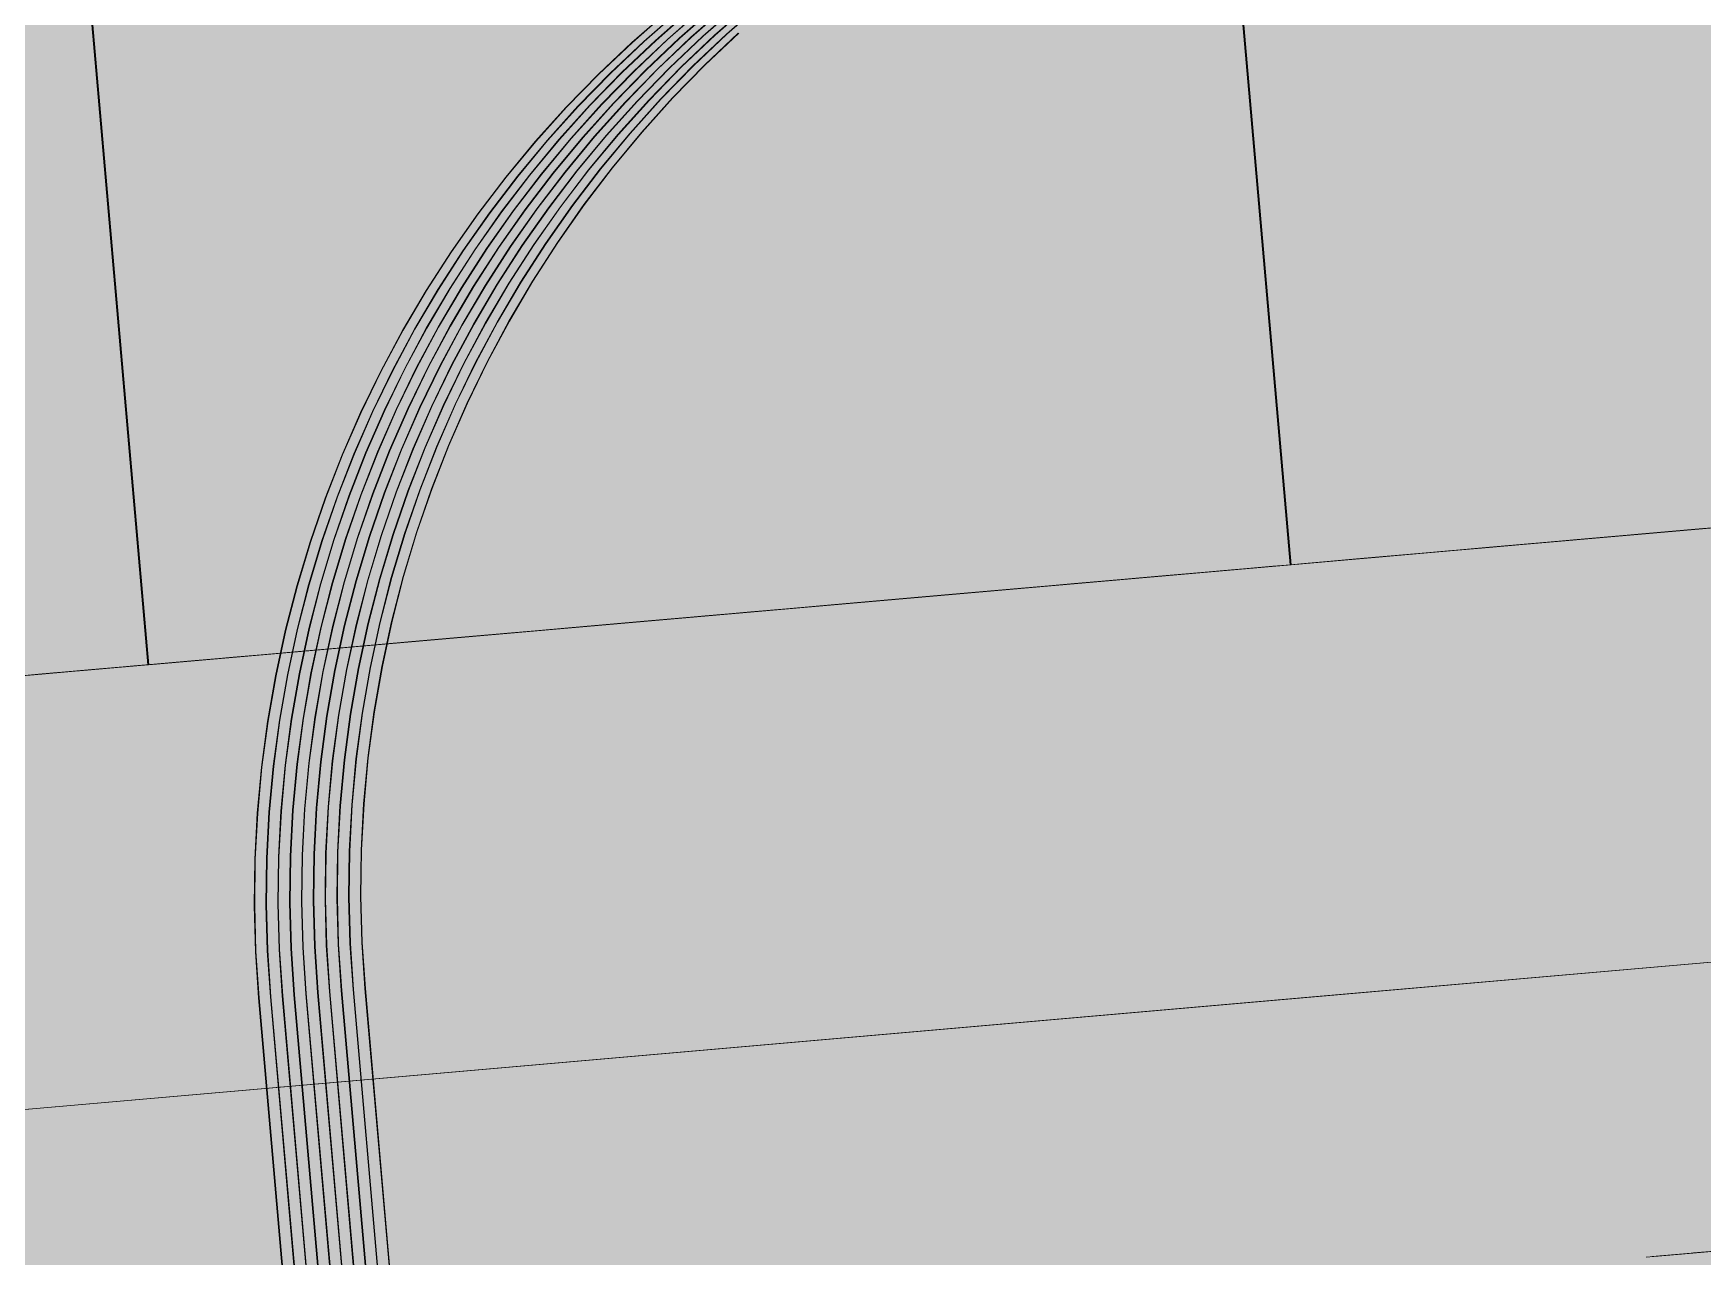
# Model space of a CAD drawing. Header units: millimetres. Extents: x 632 to 546626, y -3890 to 22200.
# Drawn here: x 370553.13 to 370558.92, y 16851.16 to 16855.4 of the extents above; entities that cross this region are included whole.
import ezdxf

# ---------------------------------------------------------------- set-up
doc = ezdxf.new("R2010")
doc.units = ezdxf.units.MM
doc.layers.add('A-270-M_ROOF', color=132, linetype='Continuous', lineweight=13)
doc.layers.add('A-770-ME_FFE_SA', color=91, linetype='Continuous', lineweight=13)

# ---------------------------------------------------------------- blocks, each defined once
blk = doc.blocks.new('Static Line_Sayfa_Metal Deck_Pan Mount - Up to 15 _ pitch - Max 2 Users-1845874-S6_501-SECTION A6')
at = {"layer": 'A-770-ME_FFE_SA', "lineweight": 5, "transparency": 33554432}
for points in [[(4548485.5504, 16846.4627), (4548530.3791, 16850.3847), (4548544.1747, 16901.8707), (4548684.1791, 16914.1195), (4548706.7056, 16865.8113), (4548751.5343, 16869.7333), (4548751.2729, 16872.7219), (4548708.5367, 16868.9829), (4548686.0102, 16917.2912), (4548541.8136, 16904.6499), (4548528.025, 16853.1902), (4548485.2889, 16849.4513), (4548485.5179, 16846.8341)], [(4548506.273, 16851.0367), (4548705.5119, 16868.4679), (4548701.285, 16916.7823), (4548502.0461, 16899.3512), (4548504.1116, 16875.742)], [(4548506.314, 16851.0403), (4548705.5529, 16868.4714), (4548701.326, 16916.7859), (4548502.0871, 16899.3547), (4548504.1529, 16875.742)], [(4548506.355, 16851.0439), (4548705.5939, 16868.475), (4548701.367, 16916.7895), (4548502.1281, 16899.3583), (4548504.1942, 16875.742)], [(4548506.396, 16851.0475), (4548705.6349, 16868.4786), (4548701.408, 16916.7931), (4548502.1691, 16899.3619), (4548504.2355, 16875.742)], [(4548506.4369, 16851.0511), (4548705.6759, 16868.4822), (4548701.449, 16916.7967), (4548502.2101, 16899.3655), (4548504.2768, 16875.742)], [(4548506.4779, 16851.0546), (4548705.7169, 16868.4858), (4548701.49, 16916.8002), (4548502.2511, 16899.3691), (4548504.3181, 16875.742)], [(4548506.5189, 16851.0582), (4548705.7579, 16868.4894), (4548701.531, 16916.8038), (4548502.292, 16899.3727), (4548504.3594, 16875.742)], [(4548506.5599, 16851.0618), (4548705.7988, 16868.493), (4548701.572, 16916.8074), (4548502.333, 16899.3763), (4548504.4007, 16875.742)], [(4548506.6009, 16851.0654), (4548705.8398, 16868.4965), (4548701.613, 16916.811), (4548502.374, 16899.3798), (4548504.442, 16875.742)], [(4548506.6419, 16851.069), (4548705.8808, 16868.5001), (4548701.6539, 16916.8146), (4548502.415, 16899.3834), (4548504.4833, 16875.742)], [(4548506.7356, 16849.0695), (4548705.9745, 16866.5007), (4548701.7475, 16914.8151), (4548502.5085, 16897.384), (4548504.402, 16875.742)], [(4548506.7766, 16849.0731), (4548706.0155, 16866.5043), (4548701.7884, 16914.8187), (4548502.5495, 16897.3876), (4548504.4433, 16875.742)], [(4548506.8175, 16849.0767), (4548706.0565, 16866.5079), (4548701.8294, 16914.8223), (4548502.5905, 16897.3911), (4548504.4846, 16875.742)], [(4548506.4486, 16849.0444), (4548705.6876, 16866.4756), (4548701.4605, 16914.79), (4548502.2216, 16897.3589), (4548504.1129, 16875.742)], [(4548506.4896, 16849.048), (4548705.7286, 16866.4792), (4548701.5015, 16914.7936), (4548502.2626, 16897.3625), (4548504.1542, 16875.742)], [(4548506.5306, 16849.0516), (4548705.7696, 16866.4828), (4548701.5425, 16914.7972), (4548502.3036, 16897.366), (4548504.1955, 16875.742)], [(4548506.5716, 16849.0552), (4548705.8106, 16866.4863), (4548701.5835, 16914.8008), (4548502.3446, 16897.3696), (4548504.2368, 16875.742)], [(4548506.6126, 16849.0588), (4548705.8515, 16866.4899), (4548701.6245, 16914.8044), (4548502.3855, 16897.3732), (4548504.2781, 16875.742)], [(4548506.6536, 16849.0624), (4548705.8925, 16866.4935), (4548701.6655, 16914.808), (4548502.4265, 16897.3768), (4548504.3194, 16875.742)], [(4548506.6946, 16849.066), (4548705.9335, 16866.4971), (4548701.7065, 16914.8115), (4548502.4675, 16897.3804), (4548504.3607, 16875.742)], [(4548516.0699, 16852.4611), (4548525.0357, 16853.2455), (4548520.3316, 16855.3808)], [(4548520.3335, 16855.381), (4548516.0717, 16852.4613), (4548525.0375, 16853.2457)], [(4548516.1109, 16852.4647), (4548525.0766, 16853.2491), (4548520.3726, 16855.3844)], [(4548520.3745, 16855.3846), (4548516.1127, 16852.4649), (4548525.0785, 16853.2493)], [(4548516.1519, 16852.4683), (4548525.1176, 16853.2527), (4548520.4136, 16855.388)], [(4548520.4155, 16855.3881), (4548516.1537, 16852.4685), (4548525.1195, 16853.2529)], [(4548516.1929, 16852.4719), (4548525.1586, 16853.2563), (4548520.4546, 16855.3916)], [(4548520.4565, 16855.3917), (4548516.1947, 16852.4721), (4548525.1605, 16853.2565)], [(4548516.2339, 16852.4755), (4548525.1996, 16853.2599), (4548520.4956, 16855.3952)], [(4548520.4974, 16855.3953), (4548516.2357, 16852.4756), (4548525.2014, 16853.26)], [(4548516.2748, 16852.4791), (4548525.2406, 16853.2635), (4548520.5366, 16855.3987)], [(4548520.5384, 16855.3989), (4548516.2767, 16852.4792), (4548525.2424, 16853.2636)], [(4548516.3158, 16852.4827), (4548525.2816, 16853.2671), (4548520.5776, 16855.4023)], [(4548520.5794, 16855.4025), (4548516.3177, 16852.4828), (4548525.2834, 16853.2672)], [(4548515.9469, 16852.4504), (4548524.9127, 16853.2348), (4548520.2087, 16855.3701)], [(4548520.2105, 16855.3702), (4548515.9488, 16852.4505), (4548524.9145, 16853.2349)], [(4548515.9879, 16852.454), (4548524.9537, 16853.2384), (4548520.2497, 16855.3736)], [(4548520.2515, 16855.3738), (4548515.9898, 16852.4541), (4548524.9555, 16853.2385)], [(4548516.0289, 16852.4575), (4548524.9947, 16853.242), (4548520.2907, 16855.3772)], [(4548520.2925, 16855.3774), (4548516.0308, 16852.4577), (4548524.9965, 16853.2421)]]:
    blk.add_hatch(color=256, dxfattribs=at).paths.add_polyline_path(points)
at = {"layer": 'A-770-ME_FFE_SA', "lineweight": 5}
for p, q in [((4548514.7392, 16857.047), (4548515.0443, 16853.5603)), ((4548515.0444, 16853.5603), (4548514.7393, 16857.047)), ((4548515.046, 16853.5604), (4548514.7409, 16857.0471)), ((4548514.7409, 16857.0471), (4548515.0459, 16853.5604)), ((4548514.7425, 16857.0472), (4548515.0475, 16853.5606)), ((4548515.0476, 16853.5606), (4548514.7426, 16857.0473)), ((4548510.7749, 16856.7001), (4548511.08, 16853.2134)), ((4548510.7749, 16856.7001), (4548511.08, 16853.2134)), ((4548510.7765, 16856.7003), (4548511.0816, 16853.2136)), ((4548510.7766, 16856.7003), (4548511.0816, 16853.2136)), ((4548511.0832, 16853.2137), (4548510.7782, 16856.7004)), ((4548511.0832, 16853.2137), (4548510.7782, 16856.7004)), ((4548513.0058, 16855.3935), (4548513.1265, 16855.4989)), ((4548513.0486, 16855.3972), (4548513.1693, 16855.5027)), ((4548513.0878, 16855.4007), (4548513.2085, 16855.5061)), ((4548513.0896, 16855.4008), (4548513.2103, 16855.5063)), ((4548512.8437, 16855.3793), (4548512.9644, 16855.4848)), ((4548512.8828, 16855.3827), (4548513.0035, 16855.4882)), ((4548512.8846, 16855.3829), (4548513.0054, 16855.4883)), ((4548512.9238, 16855.3863), (4548513.0445, 16855.4918)), ((4548512.9666, 16855.3901), (4548513.0873, 16855.4955)), ((4548512.7664, 16855.2725), (4548512.8828, 16855.3827)), ((4548512.7683, 16855.2727), (4548512.8846, 16855.3829)), ((4548512.8074, 16855.2761), (4548512.9238, 16855.3863)), ((4548512.8502, 16855.2799), (4548512.9666, 16855.3901)), ((4548512.8894, 16855.2833), (4548513.0058, 16855.3935)), ((4548512.9322, 16855.287), (4548513.0486, 16855.3972)), ((4548512.9714, 16855.2905), (4548513.0878, 16855.4007)), ((4548512.9732, 16855.2906), (4548513.0896, 16855.4008)), ((4548513.0124, 16855.294), (4548513.1287, 16855.4042)), ((4548513.0142, 16855.2942), (4548513.1306, 16855.4044)), ((4548512.7273, 16855.2691), (4548512.8437, 16855.3793)), ((4548512.6545, 16855.1578), (4548512.7664, 16855.2725)), ((4548512.6564, 16855.1579), (4548512.7683, 16855.2727)), ((4548512.6955, 16855.1614), (4548512.8074, 16855.2761)), ((4548512.7383, 16855.1651), (4548512.8502, 16855.2799)), ((4548512.7775, 16855.1685), (4548512.8894, 16855.2833)), ((4548512.8203, 16855.1723), (4548512.9322, 16855.287)), ((4548512.8595, 16855.1757), (4548512.9714, 16855.2905)), ((4548512.8613, 16855.1759), (4548512.9732, 16855.2906)), ((4548512.9005, 16855.1793), (4548513.0124, 16855.294)), ((4548512.9023, 16855.1794), (4548513.0142, 16855.2942)), ((4548512.5473, 16855.0386), (4548512.6545, 16855.1578)), ((4548512.5492, 16855.0388), (4548512.6564, 16855.1579)), ((4548512.5883, 16855.0422), (4548512.6955, 16855.1614)), ((4548512.6311, 16855.046), (4548512.7383, 16855.1651)), ((4548512.6703, 16855.0494), (4548512.7775, 16855.1685)), ((4548512.7131, 16855.0531), (4548512.8203, 16855.1723)), ((4548512.7523, 16855.0566), (4548512.8595, 16855.1757)), ((4548512.7541, 16855.0567), (4548512.8613, 16855.1759)), ((4548512.7932, 16855.0601), (4548512.9005, 16855.1793)), ((4548512.7951, 16855.0603), (4548512.9023, 16855.1794)), ((4548512.4262, 16855.028), (4548512.5334, 16855.1472)), ((4548512.4449, 16854.9153), (4548512.5473, 16855.0386)), ((4548512.4468, 16854.9154), (4548512.5492, 16855.0388)), ((4548512.4859, 16854.9189), (4548512.5883, 16855.0422)), ((4548512.5288, 16854.9226), (4548512.6311, 16855.046)), ((4548512.5679, 16854.926), (4548512.6703, 16855.0494)), ((4548512.6107, 16854.9298), (4548512.7131, 16855.0531)), ((4548512.6499, 16854.9332), (4548512.7523, 16855.0566)), ((4548512.6517, 16854.9334), (4548512.7541, 16855.0567)), ((4548512.6909, 16854.9368), (4548512.7932, 16855.0601)), ((4548512.6927, 16854.937), (4548512.7951, 16855.0603)), ((4548512.3886, 16854.7915), (4548512.4859, 16854.9189)), ((4548512.4314, 16854.7953), (4548512.5288, 16854.9226)), ((4548512.4706, 16854.7987), (4548512.5679, 16854.926)), ((4548512.5134, 16854.8025), (4548512.6107, 16854.9298)), ((4548512.5525, 16854.8059), (4548512.6499, 16854.9332)), ((4548512.5544, 16854.806), (4548512.6517, 16854.9334)), ((4548512.5935, 16854.8095), (4548512.6909, 16854.9368)), ((4548512.5954, 16854.8096), (4548512.6927, 16854.937)), ((4548512.3084, 16854.7845), (4548512.4058, 16854.9119)), ((4548512.3476, 16854.788), (4548512.4449, 16854.9153)), ((4548512.3494, 16854.7881), (4548512.4468, 16854.9154)), ((4548512.4212, 16854.6713), (4548512.5134, 16854.8025)), ((4548512.4604, 16854.6748), (4548512.5525, 16854.8059)), ((4548512.4622, 16854.6749), (4548512.5544, 16854.806)), ((4548512.5014, 16854.6783), (4548512.5935, 16854.8095)), ((4548512.5032, 16854.6785), (4548512.5954, 16854.8096)), ((4548512.2554, 16854.6568), (4548512.3476, 16854.788)), ((4548512.2573, 16854.657), (4548512.3494, 16854.7881)), ((4548512.2964, 16854.6604), (4548512.3886, 16854.7915)), ((4548512.3392, 16854.6642), (4548512.4314, 16854.7953)), ((4548512.3784, 16854.6676), (4548512.4706, 16854.7987)), ((4548512.1686, 16854.5221), (4548512.2554, 16854.6568)), ((4548512.1704, 16854.5223), (4548512.2573, 16854.657)), ((4548512.2095, 16854.5257), (4548512.2964, 16854.6604)), ((4548512.2524, 16854.5295), (4548512.3392, 16854.6642)), ((4548512.2915, 16854.5329), (4548512.3784, 16854.6676)), ((4548512.3344, 16854.5366), (4548512.4212, 16854.6713)), ((4548512.3735, 16854.5401), (4548512.4604, 16854.6748)), ((4548512.3753, 16854.5402), (4548512.4622, 16854.6749)), ((4548512.4145, 16854.5436), (4548512.5014, 16854.6783)), ((4548512.4163, 16854.5438), (4548512.5032, 16854.6785)), ((4548512.0871, 16854.384), (4548512.1686, 16854.5221)), ((4548512.089, 16854.3842), (4548512.1704, 16854.5223)), ((4548512.1281, 16854.3876), (4548512.2095, 16854.5257)), ((4548512.171, 16854.3914), (4548512.2524, 16854.5295)), ((4548512.2101, 16854.3948), (4548512.2915, 16854.5329)), ((4548512.2529, 16854.3986), (4548512.3344, 16854.5366)), ((4548512.2921, 16854.402), (4548512.3735, 16854.5401)), ((4548512.2939, 16854.4021), (4548512.3753, 16854.5402)), ((4548512.3331, 16854.4056), (4548512.4145, 16854.5436)), ((4548512.3349, 16854.4057), (4548512.4163, 16854.5438)), ((4548512.1771, 16854.2573), (4548512.2529, 16854.3986)), ((4548512.2163, 16854.2608), (4548512.2921, 16854.402)), ((4548512.2181, 16854.2609), (4548512.2939, 16854.4021)), ((4548512.2573, 16854.2643), (4548512.3331, 16854.4056)), ((4548512.2591, 16854.2645), (4548512.3349, 16854.4057)), ((4548512.0113, 16854.2428), (4548512.0871, 16854.384)), ((4548512.0132, 16854.243), (4548512.089, 16854.3842)), ((4548512.0523, 16854.2464), (4548512.1281, 16854.3876)), ((4548512.0933, 16854.25), (4548512.1691, 16854.3912)), ((4548512.0951, 16854.2502), (4548512.171, 16854.3914)), ((4548512.1343, 16854.2536), (4548512.2101, 16854.3948)), ((4548511.9412, 16854.0987), (4548512.0113, 16854.2428)), ((4548511.9431, 16854.0989), (4548512.0132, 16854.243)), ((4548511.9822, 16854.1023), (4548512.0523, 16854.2464)), ((4548512.025, 16854.106), (4548512.0951, 16854.2502)), ((4548512.0642, 16854.1095), (4548512.1343, 16854.2536)), ((4548512.107, 16854.1132), (4548512.1771, 16854.2573)), ((4548512.1462, 16854.1166), (4548512.2163, 16854.2608)), ((4548512.148, 16854.1168), (4548512.2181, 16854.2609)), ((4548512.1872, 16854.1202), (4548512.2573, 16854.2643)), ((4548512.189, 16854.1204), (4548512.2591, 16854.2645)), ((4548511.9999, 16853.9626), (4548512.0642, 16854.1095)), ((4548512.0427, 16853.9664), (4548512.107, 16854.1132)), ((4548512.0819, 16853.9698), (4548512.1462, 16854.1166)), ((4548512.0837, 16853.97), (4548512.148, 16854.1168)), ((4548512.1229, 16853.9734), (4548512.1872, 16854.1202)), ((4548512.1247, 16853.9736), (4548512.189, 16854.1204)), ((4548511.8769, 16853.9519), (4548511.9412, 16854.0987)), ((4548511.8788, 16853.952), (4548511.9431, 16854.0989)), ((4548511.9179, 16853.9555), (4548511.9822, 16854.1023)), ((4548511.9607, 16853.9592), (4548512.025, 16854.106)), ((4548511.8186, 16853.8026), (4548511.8769, 16853.9519)), ((4548511.8204, 16853.8028), (4548511.8788, 16853.952)), ((4548511.8595, 16853.8062), (4548511.9179, 16853.9555)), ((4548511.9024, 16853.8099), (4548511.9607, 16853.9592)), ((4548511.9415, 16853.8134), (4548511.9999, 16853.9626)), ((4548511.9844, 16853.8171), (4548512.0427, 16853.9664)), ((4548512.0235, 16853.8205), (4548512.0819, 16853.9698)), ((4548512.0253, 16853.8207), (4548512.0837, 16853.97)), ((4548512.0645, 16853.8241), (4548512.1229, 16853.9734)), ((4548512.0663, 16853.8243), (4548512.1247, 16853.9736)), ((4548519.0087, 16853.9071), (4548515.0443, 16853.5603)), ((4548515.0444, 16853.5603), (4548519.0087, 16853.9071)), ((4548519.0103, 16853.9073), (4548515.0459, 16853.5604)), ((4548515.046, 16853.5604), (4548519.0103, 16853.9073)), ((4548519.0119, 16853.9074), (4548515.0475, 16853.5606)), ((4548515.0476, 16853.5606), (4548519.0119, 16853.9074)), ((4548511.932, 16853.6656), (4548511.9844, 16853.8171)), ((4548511.9711, 16853.669), (4548512.0235, 16853.8205)), ((4548511.973, 16853.6692), (4548512.0253, 16853.8207)), ((4548512.0121, 16853.6726), (4548512.0645, 16853.8241)), ((4548512.014, 16853.6728), (4548512.0663, 16853.8243)), ((4548511.7662, 16853.6511), (4548511.8186, 16853.8026)), ((4548511.768, 16853.6513), (4548511.8204, 16853.8028)), ((4548511.8072, 16853.6547), (4548511.8595, 16853.8062)), ((4548511.85, 16853.6584), (4548511.9024, 16853.8099)), ((4548511.8892, 16853.6619), (4548511.9415, 16853.8134)), ((4548511.7199, 16853.4976), (4548511.7662, 16853.6511)), ((4548511.7218, 16853.4978), (4548511.768, 16853.6513)), ((4548511.7609, 16853.5012), (4548511.8072, 16853.6547)), ((4548511.8038, 16853.505), (4548511.85, 16853.6584)), ((4548511.8429, 16853.5084), (4548511.8892, 16853.6619)), ((4548511.8857, 16853.5121), (4548511.932, 16853.6656)), ((4548511.9249, 16853.5156), (4548511.9711, 16853.669)), ((4548511.9267, 16853.5157), (4548511.973, 16853.6692)), ((4548511.9659, 16853.5192), (4548512.0121, 16853.6726)), ((4548511.9677, 16853.5193), (4548512.014, 16853.6728)), ((4548515.0443, 16853.5603), (4548511.08, 16853.2134)), ((4548511.08, 16853.2134), (4548515.0444, 16853.5603)), ((4548515.0459, 16853.5604), (4548511.0816, 16853.2136)), ((4548511.0816, 16853.2136), (4548515.046, 16853.5604)), ((4548515.0475, 16853.5606), (4548511.0832, 16853.2137)), ((4548511.0832, 16853.2137), (4548515.0476, 16853.5606)), ((4548511.6799, 16853.3424), (4548511.7199, 16853.4976)), ((4548511.6817, 16853.3426), (4548511.7218, 16853.4978)), ((4548511.7209, 16853.346), (4548511.7609, 16853.5012)), ((4548511.7637, 16853.3498), (4548511.8038, 16853.505)), ((4548511.8028, 16853.3532), (4548511.8429, 16853.5084)), ((4548511.8457, 16853.357), (4548511.8857, 16853.5121)), ((4548511.8848, 16853.3604), (4548511.9249, 16853.5156)), ((4548511.8867, 16853.3605), (4548511.9267, 16853.5157)), ((4548511.9258, 16853.364), (4548511.9659, 16853.5192)), ((4548511.9276, 16853.3641), (4548511.9677, 16853.5193)), ((4548511.8118, 16853.2003), (4548511.8457, 16853.357)), ((4548511.851, 16853.2037), (4548511.8848, 16853.3604)), ((4548511.8528, 16853.2039), (4548511.8867, 16853.3605)), ((4548511.892, 16853.2073), (4548511.9258, 16853.364)), ((4548511.8938, 16853.2075), (4548511.9276, 16853.3641)), ((4548511.646, 16853.1858), (4548511.6799, 16853.3424)), ((4548511.6479, 16853.1859), (4548511.6817, 16853.3426)), ((4548511.687, 16853.1894), (4548511.7209, 16853.346)), ((4548511.7298, 16853.1931), (4548511.7637, 16853.3498)), ((4548511.769, 16853.1965), (4548511.8028, 16853.3532)), ((4548528.025, 16853.1902), (4548485.2889, 16849.4513)), ((4548485.2928, 16849.4516), (4548528.025, 16853.1902)), ((4548511.6185, 16853.0279), (4548511.646, 16853.1858)), ((4548511.6203, 16853.028), (4548511.6479, 16853.1859)), ((4548511.6595, 16853.0315), (4548511.687, 16853.1894)), ((4548511.7023, 16853.0352), (4548511.7298, 16853.1931)), ((4548511.7414, 16853.0386), (4548511.769, 16853.1965)), ((4548511.7843, 16853.0424), (4548511.8118, 16853.2003)), ((4548511.8234, 16853.0458), (4548511.851, 16853.2037)), ((4548511.8253, 16853.046), (4548511.8528, 16853.2039)), ((4548511.8644, 16853.0494), (4548511.892, 16853.2073)), ((4548511.8663, 16853.0496), (4548511.8938, 16853.2075)), ((4548511.5973, 16852.869), (4548511.6185, 16853.0279)), ((4548511.5991, 16852.8692), (4548511.6203, 16853.028)), ((4548511.6383, 16852.8726), (4548511.6595, 16853.0315)), ((4548511.6811, 16852.8763), (4548511.7023, 16853.0352)), ((4548511.7202, 16852.8798), (4548511.7414, 16853.0386)), ((4548511.7631, 16852.8835), (4548511.7843, 16853.0424)), ((4548511.8022, 16852.8869), (4548511.8234, 16853.0458)), ((4548511.8041, 16852.8871), (4548511.8253, 16853.046)), ((4548511.8432, 16852.8905), (4548511.8644, 16853.0494)), ((4548511.845, 16852.8907), (4548511.8663, 16853.0496)), ((4548511.8284, 16852.7309), (4548511.8432, 16852.8905)), ((4548511.8302, 16852.7311), (4548511.845, 16852.8907)), ((4548511.5824, 16852.7094), (4548511.5973, 16852.869)), ((4548511.5843, 16852.7096), (4548511.5991, 16852.8692)), ((4548511.6234, 16852.713), (4548511.6383, 16852.8726)), ((4548511.6662, 16852.7167), (4548511.6811, 16852.8763)), ((4548511.7054, 16852.7202), (4548511.7202, 16852.8798)), ((4548511.7482, 16852.7239), (4548511.7631, 16852.8835)), ((4548511.7874, 16852.7273), (4548511.8022, 16852.8869)), ((4548511.7892, 16852.7275), (4548511.8041, 16852.8871)), ((4548511.6578, 16852.5567), (4548511.6662, 16852.7167)), ((4548511.6969, 16852.5601), (4548511.7054, 16852.7202)), ((4548511.7398, 16852.5639), (4548511.7482, 16852.7239)), ((4548511.7789, 16852.5673), (4548511.7874, 16852.7273)), ((4548511.7808, 16852.5674), (4548511.7892, 16852.7275)), ((4548511.8199, 16852.5709), (4548511.8284, 16852.7309)), ((4548511.8218, 16852.571), (4548511.8302, 16852.7311)), ((4548511.4529, 16852.5388), (4548511.4613, 16852.6988)), ((4548511.574, 16852.5494), (4548511.5824, 16852.7094)), ((4548511.5758, 16852.5495), (4548511.5843, 16852.7096)), ((4548511.615, 16852.5529), (4548511.6234, 16852.713)), ((4548515.175, 16852.066), (4548521.4597, 16852.6158)), ((4548515.1751, 16852.066), (4548521.4597, 16852.6158)), ((4548515.1766, 16852.0661), (4548521.4613, 16852.616)), ((4548515.1767, 16852.0661), (4548521.4613, 16852.616)), ((4548515.1783, 16852.0663), (4548521.4629, 16852.6161)), ((4548515.1784, 16852.0663), (4548521.463, 16852.6161)), ((4548511.5719, 16852.3891), (4548511.574, 16852.5494)), ((4548511.5738, 16852.3892), (4548511.5758, 16852.5495)), ((4548511.6129, 16852.3927), (4548511.615, 16852.5529)), ((4548511.6558, 16852.3964), (4548511.6578, 16852.5567)), ((4548511.6949, 16852.3998), (4548511.6969, 16852.5601)), ((4548511.7377, 16852.4036), (4548511.7398, 16852.5639)), ((4548511.7769, 16852.407), (4548511.7789, 16852.5673)), ((4548511.7787, 16852.4072), (4548511.7808, 16852.5674)), ((4548511.8179, 16852.4106), (4548511.8199, 16852.5709)), ((4548511.8197, 16852.4108), (4548511.8218, 16852.571)), ((4548511.5763, 16852.2289), (4548511.5719, 16852.3891)), ((4548511.5781, 16852.229), (4548511.5738, 16852.3892)), ((4548511.6173, 16852.2324), (4548511.6129, 16852.3927)), ((4548511.6601, 16852.2362), (4548511.6558, 16852.3964)), ((4548511.6993, 16852.2396), (4548511.6949, 16852.3998)), ((4548511.7421, 16852.2434), (4548511.7377, 16852.4036)), ((4548511.7813, 16852.2468), (4548511.7769, 16852.407)), ((4548511.7831, 16852.247), (4548511.7787, 16852.4072)), ((4548511.8222, 16852.2504), (4548511.8179, 16852.4106)), ((4548511.8241, 16852.2505), (4548511.8197, 16852.4108)), ((4548516.4435, 16851.1731), (4548529.492, 16852.3147)), ((4548516.4435, 16851.1731), (4548529.492, 16852.3147)), ((4548516.2795, 16851.1588), (4548529.3905, 16852.3059)), ((4548516.2795, 16851.1588), (4548529.3905, 16852.3059)), ((4548528.8097, 16852.255), (4548516.3, 16851.1606)), ((4548528.8097, 16852.255), (4548516.302, 16851.1608)), ((4548516.3205, 16851.1624), (4548529.4171, 16852.3082)), ((4548516.3205, 16851.1624), (4548529.4171, 16852.3082)), ((4548528.8097, 16852.255), (4548516.341, 16851.1642)), ((4548528.8097, 16852.255), (4548516.343, 16851.1644)), ((4548516.3615, 16851.166), (4548529.4429, 16852.3104)), ((4548516.3615, 16851.166), (4548529.4429, 16852.3104)), ((4548516.3616, 16851.166), (4548529.444, 16852.3105)), ((4548528.8097, 16852.255), (4548516.382, 16851.1678)), ((4548528.8097, 16852.255), (4548516.384, 16851.1679)), ((4548528.8097, 16852.255), (4548516.423, 16851.1713)), ((4548528.8097, 16852.255), (4548516.425, 16851.1715)), ((4548528.8097, 16852.255), (4548516.464, 16851.1749)), ((4548528.8097, 16852.255), (4548516.466, 16851.1751)), ((4548511.5871, 16852.0689), (4548511.5763, 16852.2289)), ((4548511.5889, 16852.0691), (4548511.5781, 16852.229)), ((4548511.6281, 16852.0725), (4548511.6173, 16852.2324)), ((4548511.6709, 16852.0763), (4548511.6601, 16852.2362)), ((4548511.71, 16852.0797), (4548511.6993, 16852.2396)), ((4548511.7529, 16852.0834), (4548511.7421, 16852.2434)), ((4548511.792, 16852.0869), (4548511.7813, 16852.2468)), ((4548511.7939, 16852.087), (4548511.7831, 16852.247)), ((4548511.833, 16852.0905), (4548511.8222, 16852.2504)), ((4548511.8349, 16852.0906), (4548511.8241, 16852.2505)), ((4548511.71, 16852.0797), (4548511.8247, 16850.7691)), ((4548511.7119, 16852.0799), (4548511.8266, 16850.7692)), ((4548511.751, 16852.0833), (4548511.8657, 16850.7726)), ((4548511.7529, 16852.0834), (4548511.8675, 16850.7728)), ((4548511.792, 16852.0869), (4548511.9067, 16850.7762)), ((4548511.7939, 16852.087), (4548511.9085, 16850.7764)), ((4548511.833, 16852.0905), (4548511.9477, 16850.7798)), ((4548511.8349, 16852.0906), (4548511.9495, 16850.78)), ((4548508.8904, 16851.5162), (4548515.175, 16852.066)), ((4548508.8905, 16851.5162), (4548515.1751, 16852.066)), ((4548508.892, 16851.5163), (4548515.1766, 16852.0661)), ((4548508.8921, 16851.5163), (4548515.1767, 16852.0661)), ((4548508.8937, 16851.5164), (4548515.1783, 16852.0663)), ((4548508.8937, 16851.5164), (4548515.1784, 16852.0663)), ((4548511.4641, 16852.0582), (4548511.5788, 16850.7475)), ((4548511.466, 16852.0583), (4548511.5806, 16850.7477)), ((4548511.5051, 16852.0618), (4548511.6198, 16850.7511)), ((4548511.5069, 16852.0619), (4548511.6216, 16850.7513)), ((4548511.5461, 16852.0654), (4548511.6608, 16850.7547)), ((4548511.5479, 16852.0655), (4548511.6626, 16850.7549)), ((4548511.5871, 16852.0689), (4548511.7017, 16850.7583)), ((4548511.5889, 16852.0691), (4548511.7036, 16850.7585)), ((4548511.6281, 16852.0725), (4548511.7427, 16850.7619)), ((4548511.6299, 16852.0727), (4548511.7446, 16850.762)), ((4548511.6691, 16852.0761), (4548511.7837, 16850.7655)), ((4548511.6709, 16852.0763), (4548511.7856, 16850.7656)), ((4548516.2797, 16851.1588), (4548525.0292, 16851.9243)), ((4548516.2797, 16851.1588), (4548525.0293, 16851.9243)), ((4548516.3206, 16851.1624), (4548525.0702, 16851.9279)), ((4548516.3207, 16851.1624), (4548525.0703, 16851.9279)), ((4548516.3616, 16851.166), (4548525.1113, 16851.9315)), ((4548516.4025, 16851.1696), (4548525.1504, 16851.9349)), ((4548516.4025, 16851.1696), (4548525.1503, 16851.9349)), ((4548516.4026, 16851.1696), (4548525.1522, 16851.9351)), ((4548516.4026, 16851.1696), (4548525.1523, 16851.9351)), ((4548516.4436, 16851.1732), (4548525.1933, 16851.9387)), ((4548516.4436, 16851.1732), (4548525.1931, 16851.9386))]:
    blk.add_line(p, q, dxfattribs=at)
at = {"layer": 'A-770-ME_FFE_SA', "lineweight": 5, "flags": 128}
for points in [[(4548511.751, 16852.0833), (4548511.7403, 16852.2432), (4548511.7359, 16852.4034), (4548511.7379, 16852.5637), (4548511.7464, 16852.7238), (4548511.7612, 16852.8834), (4548511.7824, 16853.0422), (4548511.81, 16853.2001), (4548511.8438, 16853.3568), (4548511.8839, 16853.512), (4548511.9302, 16853.6654), (4548511.9825, 16853.8169), (4548512.0409, 16853.9662), (4548512.1052, 16854.113), (4548512.1753, 16854.2572), (4548512.2511, 16854.3984), (4548512.3325, 16854.5365), (4548512.4194, 16854.6712), (4548512.5116, 16854.8023), (4548512.6089, 16854.9296), (4548512.7113, 16855.053), (4548512.8185, 16855.1721), (4548512.9304, 16855.2869), (4548513.0468, 16855.3971), (4548513.1675, 16855.5025)], [(4548511.4641, 16852.0582), (4548511.4533, 16852.2181), (4548511.449, 16852.3783), (4548511.451, 16852.5386), (4548511.4595, 16852.6987), (4548511.4743, 16852.8582), (4548511.4955, 16853.0171), (4548511.5231, 16853.175), (4548511.5569, 16853.3317), (4548511.597, 16853.4869), (4548511.6432, 16853.6403), (4548511.6956, 16853.7918), (4548511.754, 16853.9411), (4548511.8182, 16854.0879), (4548511.8884, 16854.2321), (4548511.9642, 16854.3733), (4548512.0456, 16854.5114), (4548512.1325, 16854.6461), (4548512.2246, 16854.7772), (4548512.322, 16854.9045), (4548512.4243, 16855.0279), (4548512.5316, 16855.147), (4548512.6435, 16855.2618), (4548512.7598, 16855.372), (4548512.8805, 16855.4774)], [(4548511.5051, 16852.0618), (4548511.4943, 16852.2217), (4548511.49, 16852.3819), (4548511.492, 16852.5422), (4548511.5004, 16852.7022), (4548511.5153, 16852.8618), (4548511.5365, 16853.0207), (4548511.5641, 16853.1786), (4548511.5979, 16853.3353), (4548511.638, 16853.4905), (4548511.6842, 16853.6439), (4548511.7366, 16853.7954), (4548511.7949, 16853.9447), (4548511.8592, 16854.0915), (4548511.9294, 16854.2357), (4548512.0052, 16854.3769), (4548512.0866, 16854.5149), (4548512.1734, 16854.6497), (4548512.2656, 16854.7808), (4548512.363, 16854.9081), (4548512.4653, 16855.0315), (4548512.5725, 16855.1506), (4548512.6844, 16855.2654), (4548512.8008, 16855.3756), (4548512.9215, 16855.481)], [(4548511.5069, 16852.0619), (4548511.4962, 16852.2218), (4548511.4918, 16852.3821), (4548511.4938, 16852.5423), (4548511.5023, 16852.7024), (4548511.5171, 16852.862), (4548511.5383, 16853.0209), (4548511.5659, 16853.1788), (4548511.5997, 16853.3354), (4548511.6398, 16853.4906), (4548511.6861, 16853.6441), (4548511.7384, 16853.7956), (4548511.7968, 16853.9449), (4548511.8611, 16854.0917), (4548511.9312, 16854.2358), (4548512.007, 16854.377), (4548512.0884, 16854.5151), (4548512.1753, 16854.6498), (4548512.2675, 16854.7809), (4548512.3648, 16854.9083), (4548512.4672, 16855.0316), (4548512.5744, 16855.1508), (4548512.6863, 16855.2655), (4548512.8027, 16855.3757), (4548512.9234, 16855.4812)], [(4548511.5461, 16852.0654), (4548511.5353, 16852.2253), (4548511.5309, 16852.3855), (4548511.533, 16852.5458), (4548511.5414, 16852.7058), (4548511.5563, 16852.8654), (4548511.5775, 16853.0243), (4548511.605, 16853.1822), (4548511.6389, 16853.3389), (4548511.679, 16853.4941), (4548511.7252, 16853.6475), (4548511.7776, 16853.799), (4548511.8359, 16853.9483), (4548511.9002, 16854.0951), (4548511.9703, 16854.2392), (4548512.0462, 16854.3805), (4548512.1276, 16854.5185), (4548512.2144, 16854.6532), (4548512.3066, 16854.7844), (4548512.404, 16854.9117), (4548512.5063, 16855.035), (4548512.6135, 16855.1542), (4548512.7254, 16855.2689), (4548512.8418, 16855.3791), (4548512.9625, 16855.4846)], [(4548511.6299, 16852.0727), (4548511.6191, 16852.2326), (4548511.6148, 16852.3928), (4548511.6168, 16852.5531), (4548511.6253, 16852.7132), (4548511.6401, 16852.8728), (4548511.6613, 16853.0316), (4548511.6889, 16853.1895), (4548511.7227, 16853.3462), (4548511.7628, 16853.5014), (4548511.809, 16853.6549), (4548511.8614, 16853.8063), (4548511.9198, 16853.9556), (4548511.984, 16854.1024), (4548512.0542, 16854.2466), (4548512.13, 16854.3878), (4548512.2114, 16854.5259), (4548512.2982, 16854.6606), (4548512.3904, 16854.7917), (4548512.4878, 16854.919), (4548512.5901, 16855.0424), (4548512.6974, 16855.1615), (4548512.8092, 16855.2763), (4548512.9256, 16855.3865), (4548513.0463, 16855.4919)], [(4548511.7119, 16852.0799), (4548511.7011, 16852.2398), (4548511.6967, 16852.4), (4548511.6988, 16852.5603), (4548511.7072, 16852.7203), (4548511.7221, 16852.8799), (4548511.7433, 16853.0388), (4548511.7708, 16853.1967), (4548511.8047, 16853.3534), (4548511.8448, 16853.5086), (4548511.891, 16853.662), (4548511.9434, 16853.8135), (4548512.0017, 16853.9628), (4548512.066, 16854.1096), (4548512.1361, 16854.2538), (4548512.212, 16854.395), (4548512.2934, 16854.533), (4548512.3802, 16854.6677), (4548512.4724, 16854.7989), (4548512.5698, 16854.9262), (4548512.6721, 16855.0495), (4548512.7793, 16855.1687), (4548512.8912, 16855.2835), (4548513.0076, 16855.3936), (4548513.1283, 16855.4991)], [(4548512.1691, 16854.3912), (4548512.2505, 16854.5293), (4548512.3374, 16854.664), (4548512.4296, 16854.7951), (4548512.5269, 16854.9225), (4548512.6293, 16855.0458), (4548512.7365, 16855.1649), (4548512.8484, 16855.2797), (4548512.9648, 16855.3899), (4548513.0855, 16855.4954)], [(4548512.7617, 16855.3721), (4548512.8824, 16855.4776), (4548513.0072, 16855.5781), (4548513.136, 16855.6736), (4548513.2684, 16855.7638), (4548513.4044, 16855.8487), (4548513.5436, 16855.9281), (4548513.686, 16856.0018), (4548513.8311, 16856.0698), (4548513.9789, 16856.132), (4548514.129, 16856.1881), (4548514.2812, 16856.2383), (4548514.4353, 16856.2823)], [(4548512.5334, 16855.1472), (4548512.6453, 16855.2619), (4548512.7617, 16855.3721)], [(4548512.4058, 16854.9119), (4548512.5082, 16855.0352), (4548512.6154, 16855.1543), (4548512.7273, 16855.2691)], [(4548511.4974, 16853.0173), (4548511.5249, 16853.1752), (4548511.5587, 16853.3319), (4548511.5988, 16853.487), (4548511.6451, 16853.6405), (4548511.6974, 16853.792), (4548511.7558, 16853.9413), (4548511.8201, 16854.0881), (4548511.8902, 16854.2322), (4548511.966, 16854.3735), (4548512.0474, 16854.5115), (4548512.1343, 16854.6462), (4548512.2265, 16854.7774), (4548512.3238, 16854.9047), (4548512.4262, 16855.028)], [(4548511.9722, 16854.2394), (4548512.048, 16854.3806), (4548512.1294, 16854.5187), (4548512.2163, 16854.6534), (4548512.3084, 16854.7845)], [(4548511.5479, 16852.0655), (4548511.5372, 16852.2254), (4548511.5328, 16852.3857), (4548511.5348, 16852.5459), (4548511.5433, 16852.706), (4548511.5581, 16852.8656), (4548511.5793, 16853.0245), (4548511.6069, 16853.1824), (4548511.6407, 16853.339), (4548511.6808, 16853.4942), (4548511.7271, 16853.6477), (4548511.7794, 16853.7992), (4548511.8378, 16853.9484), (4548511.9021, 16854.0953), (4548511.9722, 16854.2394)], [(4548511.6691, 16852.0761), (4548511.6583, 16852.236), (4548511.6539, 16852.3963), (4548511.656, 16852.5565), (4548511.6644, 16852.7166), (4548511.6792, 16852.8762), (4548511.7005, 16853.0351), (4548511.728, 16853.193), (4548511.7618, 16853.3496), (4548511.8019, 16853.5048), (4548511.8482, 16853.6583), (4548511.9005, 16853.8098), (4548511.9589, 16853.959), (4548512.0232, 16854.1059), (4548512.0933, 16854.25)], [(4548516.6965, 16853.7048), (4548516.4745, 16853.6854), (4548516.2501, 16853.6658), (4548516.0238, 16853.646), (4548515.7959, 16853.626), (4548515.5668, 16853.606), (4548515.3369, 16853.5859), (4548515.1065, 16853.5657), (4548515.0443, 16853.5603)], [(4548515.0444, 16853.5603), (4548515.2748, 16853.5804), (4548515.5049, 16853.6006), (4548515.7342, 16853.6206), (4548515.9624, 16853.6406), (4548516.1892, 16853.6604), (4548516.4141, 16853.6801), (4548516.6369, 16853.6996)], [(4548516.4761, 16853.6855), (4548516.2517, 16853.6659), (4548516.0254, 16853.6461), (4548515.7975, 16853.6262), (4548515.5685, 16853.6061), (4548515.3385, 16853.586), (4548515.1082, 16853.5659), (4548515.0459, 16853.5604)], [(4548515.046, 16853.5604), (4548515.2764, 16853.5806), (4548515.5065, 16853.6007), (4548515.7358, 16853.6208), (4548515.9641, 16853.6408), (4548516.1908, 16853.6606), (4548516.4158, 16853.6803), (4548516.6385, 16853.6998)], [(4548516.4777, 16853.6857), (4548516.2533, 16853.6661), (4548516.027, 16853.6463), (4548515.7992, 16853.6263), (4548515.5701, 16853.6063), (4548515.3402, 16853.5862), (4548515.1098, 16853.566), (4548515.0475, 16853.5606)], [(4548515.0476, 16853.5606), (4548515.2781, 16853.5807), (4548515.5081, 16853.6009), (4548515.7375, 16853.6209), (4548515.9657, 16853.6409), (4548516.1925, 16853.6607), (4548516.4174, 16853.6804), (4548516.6401, 16853.6999)], [(4548515.0443, 16853.5603), (4548514.8138, 16853.5401), (4548514.5838, 16853.52), (4548514.3544, 16853.4999), (4548514.1262, 16853.48), (4548513.8994, 16853.4601), (4548513.6745, 16853.4404), (4548513.4518, 16853.421), (4548513.2316, 16853.4017), (4548513.0143, 16853.3827), (4548512.8002, 16853.364), (4548512.5898, 16853.3455), (4548512.3833, 16853.3275), (4548512.181, 16853.3098), (4548511.9833, 16853.2925), (4548511.7905, 16853.2756), (4548511.6029, 16853.2592), (4548511.4208, 16853.2433), (4548511.2445, 16853.2278), (4548511.0743, 16853.213), (4548510.9105, 16853.1986), (4548510.7532, 16853.1849), (4548510.6029, 16853.1717)], [(4548515.0459, 16853.5604), (4548514.8155, 16853.5403), (4548514.5854, 16853.5201), (4548514.3561, 16853.5001), (4548514.1278, 16853.4801), (4548513.9011, 16853.4603), (4548513.6761, 16853.4406), (4548513.4534, 16853.4211), (4548513.2332, 16853.4018), (4548513.0159, 16853.3828), (4548512.8019, 16853.3641), (4548512.5914, 16853.3457), (4548512.3849, 16853.3276), (4548512.1826, 16853.3099), (4548511.9849, 16853.2926), (4548511.7921, 16853.2758), (4548511.6045, 16853.2593), (4548511.4225, 16853.2434), (4548511.2462, 16853.228), (4548511.076, 16853.2131), (4548510.9121, 16853.1988), (4548510.7549, 16853.185), (4548510.6045, 16853.1718)], [(4548515.0475, 16853.5606), (4548514.8171, 16853.5404), (4548514.587, 16853.5203), (4548514.3577, 16853.5002), (4548514.1295, 16853.4802), (4548513.9027, 16853.4604), (4548513.6778, 16853.4407), (4548513.455, 16853.4212), (4548513.2348, 16853.402), (4548513.0175, 16853.383), (4548512.8035, 16853.3642), (4548512.593, 16853.3458), (4548512.3865, 16853.3278), (4548512.1842, 16853.3101), (4548511.9865, 16853.2928), (4548511.7938, 16853.2759), (4548511.6062, 16853.2595), (4548511.4241, 16853.2436), (4548511.2478, 16853.2281), (4548511.0776, 16853.2132), (4548510.9137, 16853.1989), (4548510.7565, 16853.1851), (4548510.6061, 16853.172)], [(4548510.5635, 16853.1683), (4548510.712, 16853.1813), (4548510.8674, 16853.1949), (4548511.0295, 16853.209), (4548511.198, 16853.2238), (4548511.3727, 16853.2391), (4548511.5532, 16853.2549), (4548511.7394, 16853.2711), (4548511.9308, 16853.2879), (4548512.1272, 16853.3051), (4548512.3283, 16853.3227), (4548512.5337, 16853.3406), (4548512.7431, 16853.359), (4548512.9562, 16853.3776), (4548513.1727, 16853.3965), (4548513.3921, 16853.4157), (4548513.6142, 16853.4352), (4548513.8386, 16853.4548), (4548514.0649, 16853.4746), (4548514.2927, 16853.4945), (4548514.5218, 16853.5146), (4548514.7517, 16853.5347), (4548514.9821, 16853.5548), (4548515.0444, 16853.5603)], [(4548510.5651, 16853.1684), (4548510.7136, 16853.1814), (4548510.869, 16853.195), (4548511.0311, 16853.2092), (4548511.1997, 16853.2239), (4548511.3743, 16853.2392), (4548511.5549, 16853.255), (4548511.741, 16853.2713), (4548511.9324, 16853.288), (4548512.1288, 16853.3052), (4548512.3299, 16853.3228), (4548512.5353, 16853.3408), (4548512.7447, 16853.3591), (4548512.9578, 16853.3777), (4548513.1743, 16853.3967), (4548513.3937, 16853.4159), (4548513.6158, 16853.4353), (4548513.8402, 16853.4549), (4548514.0665, 16853.4747), (4548514.2944, 16853.4947), (4548514.5234, 16853.5147), (4548514.7534, 16853.5348), (4548514.9837, 16853.555), (4548515.046, 16853.5604)], [(4548510.5668, 16853.1685), (4548510.7152, 16853.1815), (4548510.8707, 16853.1951), (4548511.0328, 16853.2093), (4548511.2013, 16853.2241), (4548511.376, 16853.2393), (4548511.5565, 16853.2551), (4548511.7426, 16853.2714), (4548511.934, 16853.2882), (4548512.1304, 16853.3054), (4548512.3315, 16853.3229), (4548512.5369, 16853.3409), (4548512.7464, 16853.3592), (4548512.9595, 16853.3779), (4548513.1759, 16853.3968), (4548513.3954, 16853.416), (4548513.6175, 16853.4354), (4548513.8418, 16853.4551), (4548514.0681, 16853.4749), (4548514.296, 16853.4948), (4548514.5251, 16853.5149), (4548514.755, 16853.535), (4548514.9854, 16853.5551), (4548515.0476, 16853.5606)], [(4548511.4613, 16852.6988), (4548511.4761, 16852.8584), (4548511.4974, 16853.0173)], [(4548511.466, 16852.0583), (4548511.4552, 16852.2183), (4548511.4508, 16852.3785), (4548511.4529, 16852.5388)]]:
    blk.add_lwpolyline(points, dxfattribs=at)
blk = doc.blocks.new('25021-APA-ZZ-ZZ-M3-AR-000001_V3_rvt-6-S6_501-SECTION A6')
at = {"layer": 'A-270-M_ROOF', "transparency": 33554432}
blk.add_hatch(color=9, dxfattribs=at).paths.add_polyline_path([(4535648.8231, 15720.3831), (4558304.6143, 17702.508), (4578095.6143, 15971.0199), (4578095.6143, 16011.1727), (4558304.6143, 17742.6608), (4535648.8231, 15760.5359)])
at = {"layer": 'A-770-ME_FFE_SA', "color": 53, "lineweight": 5}
blk.add_blockref('Static Line_Sayfa_Metal Deck_Pan Mount - Up to 15 _ pitch - Max 2 Users-1845874-S6_501-SECTION A6', (0, 0), dxfattribs=at)

msp = doc.modelspace()

# ---------------------------------------------------------------- block references
at = {"color": 10, "lineweight": 5}
msp.add_blockref('25021-APA-ZZ-ZZ-M3-AR-000001_V3_rvt-6-S6_501-SECTION A6', (-4177957.5538, 0), dxfattribs=at)

doc.saveas('drawing.dxf')
